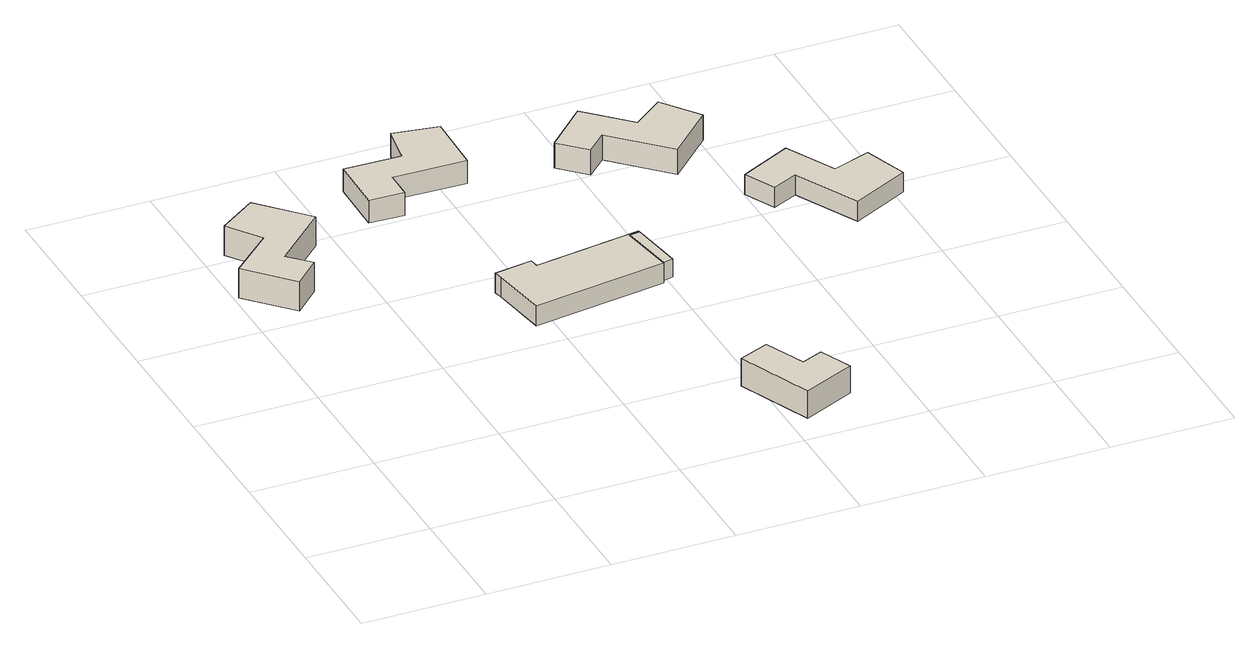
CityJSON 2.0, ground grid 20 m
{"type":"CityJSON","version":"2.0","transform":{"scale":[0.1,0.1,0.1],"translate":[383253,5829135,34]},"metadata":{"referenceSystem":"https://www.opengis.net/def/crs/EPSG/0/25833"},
"CityObjects":{
"building1":{"type":"Building","attributes":{"Gemeindeschluessel":"11000012","BezugspunktDach":"2200","function":"31001_3060","measuredHeight":4.96,"storeysAboveGround":1},"address":[{"country":"Germany","locality":"Berlin","thoroughfareNumber":"2 (1)","thoroughfareName":"Ruppiner Chaussee"}],"geometry":[{"type":"Solid","lod":"1","boundaries":[[[[0,1,2,3,4,5,6,7]],[[8,9,10,11,12,13,14,15]],[[8,15,7,6]],[[9,8,6,5]],[[10,9,5,4]],[[11,10,4,3]],[[12,11,3,2]],[[13,12,2,1]],[[14,13,1,0]],[[15,14,0,7]]]]}]},
"building2":{"type":"Building","attributes":{"Gemeindeschluessel":"11000012","BezugspunktDach":"2200","function":"31001_3060","measuredHeight":3.96,"storeysAboveGround":1},"address":[{"country":"Germany","locality":"Berlin","thoroughfareNumber":"2 (2)","thoroughfareName":"Ruppiner Chaussee"}],"geometry":[{"type":"Solid","lod":"1","boundaries":[[[[16,17,18,19,20,21,22,23]],[[24,25,26,27,28,29,30,31]],[[24,31,23,22]],[[25,24,22,21]],[[26,25,21,20]],[[27,26,20,19]],[[28,27,19,18]],[[29,28,18,17]],[[30,29,17,16]],[[31,30,16,23]]]]}]},
"building3":{"type":"Building","attributes":{"Gemeindeschluessel":"11000012","BezugspunktDach":"2200","function":"31001_3060","measuredHeight":4.12,"storeysAboveGround":1},"address":[{"country":"Germany","locality":"Berlin","thoroughfareNumber":"10, 2, 4, 6, 8","thoroughfareName":"Ruppiner Chaussee"}],"geometry":[{"type":"Solid","lod":"1","boundaries":[[[[32,33,34,35,36,37,38,39,40,41]],[[42,43,44,45,46,47,48,49,50,51]],[[42,51,41,40]],[[43,42,40,39]],[[44,43,39,38]],[[45,44,38,37]],[[46,45,37,36]],[[47,46,36,35]],[[48,47,35,34]],[[49,48,34,33]],[[50,49,33,32]],[[51,50,32,41]]]]}]},
"building4":{"type":"Building","attributes":{"Gemeindeschluessel":"11000012","BezugspunktDach":"2200","function":"31001_3060","measuredHeight":4.77,"storeysAboveGround":1},"address":[{"country":"Germany","locality":"Berlin","thoroughfareNumber":"2 (5)","thoroughfareName":"Ruppiner Chaussee"}],"geometry":[{"type":"Solid","lod":"1","boundaries":[[[[52,53,54,55,56,57]],[[58,59,60,61,62,63]],[[58,63,57,56]],[[59,58,56,55]],[[60,59,55,54]],[[61,60,54,53]],[[62,61,53,52]],[[63,62,52,57]]]]}]},
"building5":{"type":"Building","attributes":{"Gemeindeschluessel":"11000012","BezugspunktDach":"2200","function":"51009_1610","measuredHeight":3.11,"storeysAboveGround":0},"address":[{"country":"Germany","locality":"Berlin"}],"geometry":[{"type":"Solid","lod":"1","boundaries":[[[[64,65,66,67]],[[68,69,70,71]],[[68,71,67,66]],[[69,68,66,65]],[[70,69,65,64]],[[71,70,64,67]]]]}]},
"building6":{"type":"Building","attributes":{"Gemeindeschluessel":"11000012","BezugspunktDach":"2200","function":"31001_3060","measuredHeight":4.26,"storeysAboveGround":1},"address":[{"country":"Germany","locality":"Berlin","thoroughfareNumber":"2 (3)","thoroughfareName":"Ruppiner Chaussee"}],"geometry":[{"type":"Solid","lod":"1","boundaries":[[[[72,73,74,75,76,77,78,79]],[[80,81,82,83,84,85,86,87]],[[80,87,79,78]],[[81,80,78,77]],[[82,81,77,76]],[[83,82,76,75]],[[84,83,75,74]],[[85,84,74,73]],[[86,85,73,72]],[[87,86,72,79]]]]}]},
"building7":{"type":"Building","attributes":{"Gemeindeschluessel":"11000012","BezugspunktDach":"2200","function":"31001_3060","measuredHeight":3.43,"storeysAboveGround":1},"address":[{"country":"Germany","locality":"Berlin","thoroughfareNumber":"2 (4)","thoroughfareName":"Ruppiner Chaussee"}],"geometry":[{"type":"Solid","lod":"1","boundaries":[[[[88,89,90,91,92,93,94,95]],[[96,97,98,99,100,101,102,103]],[[96,103,95,94]],[[97,96,94,93]],[[98,97,93,92]],[[99,98,92,91]],[[100,99,91,90]],[[101,100,90,89]],[[102,101,89,88]],[[103,102,88,95]]]]}]}
},
"vertices":[
[67,615,66],[109,656,66],[76,689,66],[163,771,66],[92,846,66],[30,802,66],[69,748,66],[1,685,66],[69,748,16],[30,802,16],[92,846,16],[163,771,16],[76,689,16],[109,656,16],[67,615,16],[1,685,16],
[309,779,66],[310,825,66],[429,823,66],[432,926,66],[358,938,66],[347,874,66],[254,876,66],[252,781,66],[254,876,27],[347,874,27],[358,938,27],[432,926,27],[429,823,27],[310,825,27],[309,779,27],[252,781,27],
[359,546,39],[373,452,39],[592,485,39],[585,532,39],[578,575,39],[595,578,39],[595,582,39],[420,555,39],[418,570,39],[356,560,39],[418,570,5],[420,555,5],[595,582,5],[595,578,5],[578,575,5],[585,532,5],[592,485,5],[373,452,5],[359,546,5],[356,560,5],
[608,5,85],[693,44,85],[670,97,85],[635,82,85],[606,149,85],[556,128,85],[606,149,38],[635,82,38],[670,97,38],[693,44,38],[608,5,38],[556,128,38],
[592,485,40],[608,488,40],[595,578,40],[578,575,40],[595,578,9],[608,488,9],[592,485,9],[578,575,9],
[607,779,64],[640,811,64],[724,728,64],[797,801,64],[752,861,64],[701,821,64],[634,886,64],[567,819,64],[634,886,21],[701,821,21],[752,861,21],[797,801,21],[724,728,21],[640,811,21],[607,779,21],[567,819,21],
[815,585,56],[857,605,56],[910,500,56],[1004,547,56],[979,619,56],[917,597,56],[875,679,56],[790,636,56],[875,679,22],[917,597,22],[979,619,22],[1004,547,22],[910,500,22],[857,605,22],[815,585,22],[790,636,22]
]}
